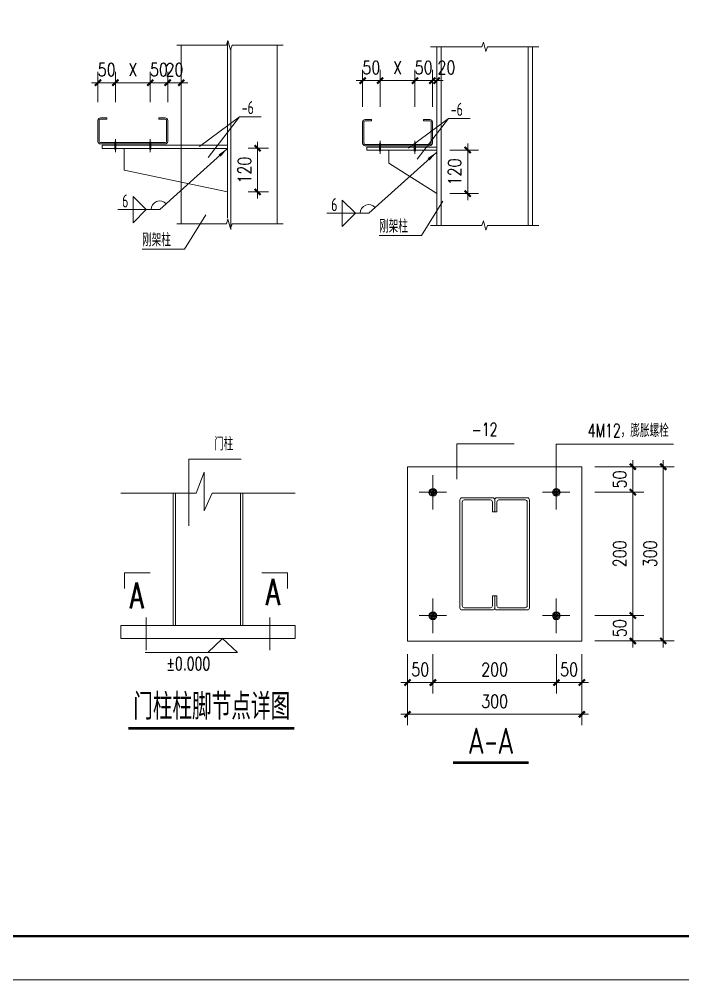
# Model space of a CAD drawing. Header units: millimetres. Extents: x 19781 to 898973, y -947928 to -267362.
# Drawn here: x 485740 to 508578, y -772565 to -739495 of the extents above; entities that cross this region are included whole.
import ezdxf
from ezdxf.enums import TextEntityAlignment as Align

# ---------------------------------------------------------------- set-up
doc = ezdxf.new("R2010")
doc.units = ezdxf.units.MM
doc.header["$LTSCALE"] = 100
for name, pattern in [('ACAD_ISO02W100', [15, 12, -3]), ('ACAD_ISO04W100', [30.5, 24, -3, 0.5, -3]), ('CENTER', [50.8, 31.75, -6.35, 6.35, -6.35])]:
    doc.linetypes.add(name, pattern=pattern)
doc.layers.get('0').update_dxf_attribs({"lineweight": 18})
for name, color, linetype, lineweight in [('108', 1, 'CENTER', 18), ('AXIS', 3, 'Continuous', 18), ('BORDER', 7, 'Continuous', 18), ('D', 4, 'Continuous', 18), ('DIM', 3, 'Continuous', 18), ('killer_tk3.0000', 1, 'Continuous', 18), ('TDB_中实线', 7, 'Continuous', 18), ('TDB_中心线', 4, 'ACAD_ISO04W100', 18), ('TDB_文字', 3, 'Continuous', 18), ('TDB_细实线', 1, 'Continuous', 18), ('TEXT', 7, 'Continuous', 18), ('钢梁', 4, 'Continuous', 5)]:
    doc.layers.add(name, color=color, linetype=linetype, lineweight=lineweight)
doc.styles.add('5MM', font='simplex.shx', dxfattribs={"width": 0.7, "bigfont": 'hztxt.shx'})
doc.styles.add('_HZTXT', font='txt.shx', dxfattribs={"width": 0.7, "bigfont": 'hztxt.shx'})
doc.styles.add('dim_font', font='simplex.shx', dxfattribs={"width": 0.8, "bigfont": 'gbcbig.shx'})
doc.styles.add('hztxt', font='txt.shx', dxfattribs={"width": 0.7, "bigfont": 'hztxt.shx'})
doc.styles.add('TSSD_Label', font='tssdeng.shx', dxfattribs={"width": 0.7, "bigfont": 'hztxt.shx'})
doc.styles.add('TSSD_REIN', font='tssdeng.shx', dxfattribs={"width": 0.7, "bigfont": 'hztxt.shx'})
doc.dimstyles.new('dimn', dxfattribs={"dimtxt": 300, "dimasz": 1, "dimexe": 250, "dimexo": 300, "dimgap": 150, "dimtad": 1, "dimdec": 0, "dimzin": 0, "dimdsep": 46, "dimtxsty": 'dim_font', "dimblk": '_CAXARROW', "dimcen": 1, "dimdle": 2, "dimclrt": 7, "dimadec": 1, "dimazin": 0, "dimtfac": 1, "dimtdec": 0, "dimtix": 1, "dimtmove": 2, "dimatfit": 3, "dimfxl": 1, "dimtolj": 1, "dimtzin": 0, "dimarcsym": 0})

# ---------------------------------------------------------------- blocks, each defined once
blk = doc.blocks.new('A$C13DB3B53')
for p, q in [((1204, 2395), (1204, 5431)), ((1255, 5431), (1255, 2395)), ((2746, 5431), (2746, 2395)), ((2797, 2395), (2797, 5431))]:
    blk.add_line(p, q)
at = {"layer": 'D'}
for p, q in [((1995, 1772), (2336, 2091)), ((2678, 1772), (2336, 2091)), ((2678, 1772), (556, 1772))]:
    blk.add_line(p, q, dxfattribs=at)
at = {"layer": 'DIM'}
for p, q in [((84, 3238), (84, 3598)), ((84, 3598), (673, 3598)), ((3823, 3598), (3234, 3598)), ((3823, 3238), (3823, 3598))]:
    blk.add_line(p, q, dxfattribs=at)
at = {"layer": 'killer_tk3.0000', "color": 3, "linetype": 'Continuous', "ltscale": 0.02}
for p, q in [((1556, 6213), (2763, 6213)), ((1556, 4683), (1556, 6213)), ((1731, 5431), (1912, 5910)), ((1912, 5910), (1912, 5027)), ((1731, 5431), (0, 5431)), ((1912, 5027), (2095, 5431)), ((4000, 5431), (2095, 5431)), ((582, 2577), (582, 1823)), ((3415, 2577), (3415, 1823)), ((0, 2395), (0, 2091)), ((0, 2395), (4000, 2395)), ((4000, 2395), (4000, 2091)), ((0, 2091), (4000, 2091))]:
    blk.add_line(p, q, dxfattribs=at)
at = {"layer": 'TDB_文字'}
blk.add_lwpolyline([(171, 30, 60, 60, 0), (3981, 30, 60, 60, 0)], format="xyseb", dxfattribs=at)
at = {"style": 'hztxt', "width": 0.7}
blk.add_text('%%P0.000', height=300, dxfattribs=at).set_placement((1043, 1367))
at = {"layer": 'DIM', "style": '5MM', "width": 0.7}
for p in [(362, 3083), (3485, 3162)]:
    blk.add_text('A', height=600, dxfattribs=at).set_placement(p, align=Align.MIDDLE_CENTER)
at = {"layer": 'TDB_中实线', "style": '_HZTXT', "width": 0.7}
blk.add_text('门柱', height=300, dxfattribs=at).set_placement((2358, 6321), align=Align.BOTTOM_CENTER)
at = {"layer": 'TEXT', "style": 'TSSD_REIN', "width": 0.75}
blk.add_text('门柱柱脚节点详图', height=600.1, dxfattribs=at).set_placement((284, 233))
blk = doc.blocks.new('_DIMX')
blk.add_line((-150, 0), (150, 0))
blk.add_lwpolyline([(-70, -70, 50, 50, 0), (70, 70, 50, 50, 0)], format="xyseb")
blk = doc.blocks.new('*X1299')
at = {"layer": 'AXIS', "color": 0, "linetype": 'Continuous', "lineweight": -2, "ltscale": 100, "transparency": 16777216}
for p, q in [((150, 2524), (150, 1620)), ((734, 2524), (734, 1620)), ((149, 1870), (148, 1870)), ((150, 1870), (734, 1870)), ((735, 1870), (736, 1870))]:
    blk.add_line(p, q, dxfattribs=at)
at = {"layer": 'AXIS', "color": 0, "linetype": 'Continuous', "lineweight": -2, "ltscale": 100, "transparency": 16777216, "xscale": 1.00005, "yscale": 1.00005, "zscale": 1.00005}
blk.add_blockref('_DIMX', (150, 1870), dxfattribs=at)
at = {"layer": 'AXIS', "color": 0, "linetype": 'Continuous', "lineweight": -2, "ltscale": 100, "transparency": 16777216, "xscale": 1.00005, "yscale": 1.00005, "zscale": 1.00005, "rotation": 180}
blk.add_blockref('_DIMX', (734, 1870), dxfattribs=at)
at = {"layer": 'AXIS', "color": 7, "linetype": 'Continuous', "ltscale": 100, "transparency": 16777216, "insert": (442, 2170), "char_height": 300, "width": 1165.77, "attachment_point": 5, "style": 'dim_font'}
blk.add_mtext('50', dxfattribs=at)
blk = doc.blocks.new('_CAXARROW')
blk.add_hatch(color=0).paths.add_polyline_path([(0, 0), (-1, 0.125), (-1, -0.125)], flags=0)
blk = doc.blocks.new('*X1300')
at = {"layer": 'AXIS', "color": 0, "linetype": 'Continuous', "lineweight": -2, "ltscale": 100, "transparency": 16777216}
for p, q in [((150, 1795), (150, 891)), ((4150, 1795), (4150, 891)), ((151, 1141), (4149, 1141))]:
    blk.add_line(p, q, dxfattribs=at)
at = {"layer": 'AXIS', "color": 0, "linetype": 'Continuous', "lineweight": -2, "ltscale": 100, "transparency": 16777216, "xscale": 1.00005, "yscale": 1.00005, "zscale": 1.00005, "rotation": 180}
blk.add_blockref('_DIMX', (150, 1141), dxfattribs=at)
at = {"layer": 'AXIS', "color": 0, "linetype": 'Continuous', "lineweight": -2, "ltscale": 100, "transparency": 16777216, "xscale": 1.00005, "yscale": 1.00005, "zscale": 1.00005}
blk.add_blockref('_DIMX', (4150, 1141), dxfattribs=at)
at = {"layer": 'AXIS', "color": 7, "linetype": 'Continuous', "ltscale": 100, "transparency": 16777216, "insert": (2150, 1441), "char_height": 300, "width": 1851.52, "attachment_point": 5, "style": 'dim_font'}
blk.add_mtext('300', dxfattribs=at)
blk = doc.blocks.new('*X1301')
at = {"layer": 'AXIS', "color": 0, "linetype": 'Continuous', "lineweight": -2, "ltscale": 100, "transparency": 16777216}
for p, q in [((734, 2524), (734, 1620)), ((3565, 2524), (3565, 1620)), ((735, 1870), (3564, 1870))]:
    blk.add_line(p, q, dxfattribs=at)
at = {"layer": 'AXIS', "color": 0, "linetype": 'Continuous', "lineweight": -2, "ltscale": 100, "transparency": 16777216, "xscale": 1.00005, "yscale": 1.00005, "zscale": 1.00005, "rotation": 180}
blk.add_blockref('_DIMX', (734, 1870), dxfattribs=at)
at = {"layer": 'AXIS', "color": 0, "linetype": 'Continuous', "lineweight": -2, "ltscale": 100, "transparency": 16777216, "xscale": 1.00005, "yscale": 1.00005, "zscale": 1.00005}
blk.add_blockref('_DIMX', (3565, 1870), dxfattribs=at)
at = {"layer": 'AXIS', "color": 7, "linetype": 'Continuous', "ltscale": 100, "transparency": 16777216, "insert": (2149, 2170), "char_height": 300, "width": 1851.52, "attachment_point": 5, "style": 'dim_font'}
blk.add_mtext('200', dxfattribs=at)
blk = doc.blocks.new('*X1302')
at = {"layer": 'AXIS', "color": 0, "linetype": 'Continuous', "lineweight": -2, "ltscale": 100, "transparency": 16777216}
for p, q in [((3565, 2524), (3565, 1620)), ((4150, 2524), (4150, 1620)), ((3564, 1870), (3563, 1870)), ((3565, 1870), (4150, 1870)), ((4151, 1870), (4152, 1870))]:
    blk.add_line(p, q, dxfattribs=at)
at = {"layer": 'AXIS', "color": 0, "linetype": 'Continuous', "lineweight": -2, "ltscale": 100, "transparency": 16777216, "xscale": 1.00005, "yscale": 1.00005, "zscale": 1.00005}
blk.add_blockref('_DIMX', (3565, 1870), dxfattribs=at)
at = {"layer": 'AXIS', "color": 0, "linetype": 'Continuous', "lineweight": -2, "ltscale": 100, "transparency": 16777216, "xscale": 1.00005, "yscale": 1.00005, "zscale": 1.00005, "rotation": 180}
blk.add_blockref('_DIMX', (4150, 1870), dxfattribs=at)
at = {"layer": 'AXIS', "color": 7, "linetype": 'Continuous', "ltscale": 100, "transparency": 16777216, "insert": (3858, 2170), "char_height": 300, "width": 1165.77, "attachment_point": 5, "style": 'dim_font'}
blk.add_mtext('50', dxfattribs=at)
blk = doc.blocks.new('*X1303')
at = {"layer": 'AXIS', "color": 0, "linetype": 'Continuous', "lineweight": -2, "ltscale": 100, "transparency": 16777216}
for p, q in [((4450, 6824), (5571, 6824)), ((5320, 6825), (5320, 6826)), ((5320, 6824), (5320, 6241)), ((4450, 6241), (5571, 6241)), ((5320, 6240), (5320, 6239))]:
    blk.add_line(p, q, dxfattribs=at)
at = {"layer": 'AXIS', "color": 0, "linetype": 'Continuous', "lineweight": -2, "ltscale": 100, "transparency": 16777216, "xscale": 1.00005, "yscale": 1.00005, "zscale": 1.00005}
for p, rotation in [((5320, 6824), 270), ((5320, 6241), 90)]:
    blk.add_blockref('_DIMX', p, dxfattribs=dict(at, rotation=rotation))
at = {"layer": 'AXIS', "color": 7, "linetype": 'Continuous', "ltscale": 100, "transparency": 16777216, "insert": (5020, 6532), "char_height": 300, "width": 1165.77, "attachment_point": 5, "rotation": 90, "style": 'dim_font'}
blk.add_mtext('50', dxfattribs=at)
blk = doc.blocks.new('*X1304')
at = {"layer": 'AXIS', "color": 0, "linetype": 'Continuous', "lineweight": -2, "ltscale": 100, "transparency": 16777216}
for p, q in [((5147, 6824), (6267, 6824)), ((6017, 6823), (6017, 2825)), ((5147, 2824), (6267, 2824))]:
    blk.add_line(p, q, dxfattribs=at)
at = {"layer": 'AXIS', "color": 0, "linetype": 'Continuous', "lineweight": -2, "ltscale": 100, "transparency": 16777216, "xscale": 1.00005, "yscale": 1.00005, "zscale": 1.00005}
for p, rotation in [((6017, 6824), 90), ((6017, 2824), 270)]:
    blk.add_blockref('_DIMX', p, dxfattribs=dict(at, rotation=rotation))
at = {"layer": 'AXIS', "color": 7, "linetype": 'Continuous', "ltscale": 100, "transparency": 16777216, "insert": (5717, 4824), "char_height": 300, "width": 1851.52, "attachment_point": 5, "rotation": 90, "style": 'dim_font'}
blk.add_mtext('300', dxfattribs=at)
blk = doc.blocks.new('*X1305')
at = {"layer": 'AXIS', "color": 0, "linetype": 'Continuous', "lineweight": -2, "ltscale": 100, "transparency": 16777216}
for p, q in [((4450, 3407), (5571, 3407)), ((5320, 3408), (5320, 3409)), ((5320, 3407), (5320, 2824)), ((4450, 2824), (5571, 2824)), ((5320, 2823), (5320, 2822))]:
    blk.add_line(p, q, dxfattribs=at)
at = {"layer": 'AXIS', "color": 0, "linetype": 'Continuous', "lineweight": -2, "ltscale": 100, "transparency": 16777216, "xscale": 1.00005, "yscale": 1.00005, "zscale": 1.00005}
for p, rotation in [((5320, 3407), 270), ((5320, 2824), 90)]:
    blk.add_blockref('_DIMX', p, dxfattribs=dict(at, rotation=rotation))
at = {"layer": 'AXIS', "color": 7, "linetype": 'Continuous', "ltscale": 100, "transparency": 16777216, "insert": (5020, 3116), "char_height": 300, "width": 1165.77, "attachment_point": 5, "rotation": 90, "style": 'dim_font'}
blk.add_mtext('50', dxfattribs=at)
blk = doc.blocks.new('*X1306')
at = {"layer": 'AXIS', "color": 0, "linetype": 'Continuous', "lineweight": -2, "ltscale": 100, "transparency": 16777216}
for p, q in [((4450, 6241), (5571, 6241)), ((5320, 6240), (5320, 3408)), ((4450, 3407), (5571, 3407))]:
    blk.add_line(p, q, dxfattribs=at)
at = {"layer": 'AXIS', "color": 0, "linetype": 'Continuous', "lineweight": -2, "ltscale": 100, "transparency": 16777216, "xscale": 1.00005, "yscale": 1.00005, "zscale": 1.00005}
for p, rotation in [((5320, 6241), 90), ((5320, 3407), 270)]:
    blk.add_blockref('_DIMX', p, dxfattribs=dict(at, rotation=rotation))
at = {"layer": 'AXIS', "color": 7, "linetype": 'Continuous', "ltscale": 100, "transparency": 16777216, "insert": (5020, 4824), "char_height": 300, "width": 1851.52, "attachment_point": 5, "rotation": 90, "style": 'dim_font'}
blk.add_mtext('200', dxfattribs=at)
blk = doc.blocks.new('C160')
at = {"layer": 'TDB_中实线'}
for p, q in [((5.9, 159.7), (53.9, 159.7)), ((5.9, 156.7), (53.9, 156.7)), ((-0.1, 153.7), (-0.1, 5.7)), ((2.9, 153.7), (2.9, 5.7)), ((56.9, 153.7), (56.9, 139.7)), ((56.9, 139.7), (59.9, 139.7)), ((59.9, 153.7), (59.9, 139.7)), ((5.9, 2.7), (53.9, 2.7)), ((56.9, 19.7), (59.9, 19.7)), ((56.9, 5.7), (56.9, 19.7)), ((59.9, 5.7), (59.9, 19.7)), ((5.9, -0.3), (53.9, -0.3))]:
    blk.add_line(p, q, dxfattribs=at)
for centre, radius, start, end in [((5.9, 153.7), 6, 90, 180), ((5.9, 153.7), 3, 90, 180), ((53.9, 153.7), 6, 0, 90), ((53.9, 153.7), 3, 0.001, 90), ((5.9, 5.7), 6, 180, 270), ((5.9, 5.7), 3, 180, 270), ((53.9, 5.7), 6, 270, 360), ((53.9, 5.7), 3, 270, 360)]:
    blk.add_arc(centre, radius, start, end, dxfattribs=at)
blk = doc.blocks.new('*X1309')
at = {"layer": 'AXIS', "color": 0, "linetype": 'Continuous', "lineweight": -2, "ltscale": 100, "transparency": 16777216}
for p, q in [((2822, 1963), (3482, 1963)), ((3232, 1962), (3232, 964)), ((2822, 963), (3482, 963))]:
    blk.add_line(p, q, dxfattribs=at)
at = {"layer": 'AXIS', "color": 0, "linetype": 'Continuous', "lineweight": -2, "ltscale": 100, "transparency": 16777216, "xscale": 1.00005, "yscale": 1.00005, "zscale": 1.00005}
for p, rotation in [((3232, 1963), 90), ((3232, 963), 270)]:
    blk.add_blockref('_DIMX', p, dxfattribs=dict(at, rotation=rotation))
at = {"layer": 'AXIS', "color": 7, "linetype": 'Continuous', "ltscale": 100, "transparency": 16777216, "insert": (2932, 1463), "char_height": 300, "width": 1748.66, "attachment_point": 5, "rotation": 90, "style": 'dim_font'}
blk.add_mtext('120', dxfattribs=at)
blk = doc.blocks.new('*X1310')
at = {"layer": 'AXIS', "color": 0, "linetype": 'Continuous', "lineweight": -2, "ltscale": 100, "transparency": 16777216}
for p, q in [((822, 2956), (822, 3807)), ((1222, 2956), (1222, 3807)), ((821, 3557), (820, 3557)), ((822, 3557), (1222, 3557)), ((1223, 3557), (1224, 3557))]:
    blk.add_line(p, q, dxfattribs=at)
at = {"layer": 'AXIS', "color": 0, "linetype": 'Continuous', "lineweight": -2, "ltscale": 100, "transparency": 16777216, "xscale": 1.00005, "yscale": 1.00005, "zscale": 1.00005}
blk.add_blockref('_DIMX', (822, 3557), dxfattribs=at)
at = {"layer": 'AXIS', "color": 0, "linetype": 'Continuous', "lineweight": -2, "ltscale": 100, "transparency": 16777216, "xscale": 1.00005, "yscale": 1.00005, "zscale": 1.00005, "rotation": 180}
blk.add_blockref('_DIMX', (1222, 3557), dxfattribs=at)
at = {"layer": 'AXIS', "color": 7, "linetype": 'Continuous', "ltscale": 100, "transparency": 16777216, "insert": (1022, 3857), "char_height": 300, "width": 1165.77, "attachment_point": 5, "style": 'dim_font'}
blk.add_mtext('50', dxfattribs=at)
blk = doc.blocks.new('*X1311')
at = {"layer": 'AXIS', "color": 0, "linetype": 'Continuous', "lineweight": -2, "ltscale": 100, "transparency": 16777216}
for p, q in [((1222, 2956), (1222, 3807)), ((2022, 2956), (2022, 3807)), ((1223, 3557), (2021, 3557))]:
    blk.add_line(p, q, dxfattribs=at)
at = {"layer": 'AXIS', "color": 0, "linetype": 'Continuous', "lineweight": -2, "ltscale": 100, "transparency": 16777216, "xscale": 1.00005, "yscale": 1.00005, "zscale": 1.00005, "rotation": 180}
blk.add_blockref('_DIMX', (1222, 3557), dxfattribs=at)
at = {"layer": 'AXIS', "color": 0, "linetype": 'Continuous', "lineweight": -2, "ltscale": 100, "transparency": 16777216, "xscale": 1.00005, "yscale": 1.00005, "zscale": 1.00005}
blk.add_blockref('_DIMX', (2022, 3557), dxfattribs=at)
at = {"layer": 'AXIS', "color": 7, "linetype": 'Continuous', "ltscale": 100, "transparency": 16777216, "insert": (1622, 3857), "char_height": 300, "width": 480.02, "attachment_point": 5, "style": 'dim_font'}
blk.add_mtext('X', dxfattribs=at)
blk = doc.blocks.new('*X1312')
at = {"layer": 'AXIS', "color": 0, "linetype": 'Continuous', "lineweight": -2, "ltscale": 100, "transparency": 16777216}
for p, q in [((2022, 2956), (2022, 3807)), ((2422, 2956), (2422, 3807)), ((2021, 3557), (2020, 3557)), ((2022, 3557), (2422, 3557)), ((2423, 3557), (2424, 3557))]:
    blk.add_line(p, q, dxfattribs=at)
at = {"layer": 'AXIS', "color": 0, "linetype": 'Continuous', "lineweight": -2, "ltscale": 100, "transparency": 16777216, "xscale": 1.00005, "yscale": 1.00005, "zscale": 1.00005}
blk.add_blockref('_DIMX', (2022, 3557), dxfattribs=at)
at = {"layer": 'AXIS', "color": 0, "linetype": 'Continuous', "lineweight": -2, "ltscale": 100, "transparency": 16777216, "xscale": 1.00005, "yscale": 1.00005, "zscale": 1.00005, "rotation": 180}
blk.add_blockref('_DIMX', (2422, 3557), dxfattribs=at)
at = {"layer": 'AXIS', "color": 7, "linetype": 'Continuous', "ltscale": 100, "transparency": 16777216, "insert": (2222, 3857), "char_height": 300, "width": 1165.77, "attachment_point": 5, "style": 'dim_font'}
blk.add_mtext('50', dxfattribs=at)
blk = doc.blocks.new('*X1313')
at = {"layer": 'AXIS', "color": 0, "linetype": 'Continuous', "lineweight": -2, "ltscale": 100, "transparency": 16777216}
for p, q in [((2422, 2956), (2422, 3807)), ((2522, 2956), (2522, 3807)), ((2421, 3557), (2420, 3557)), ((2422, 3557), (2522, 3557)), ((2523, 3557), (2524, 3557))]:
    blk.add_line(p, q, dxfattribs=at)
at = {"layer": 'AXIS', "color": 0, "linetype": 'Continuous', "lineweight": -2, "ltscale": 100, "transparency": 16777216, "xscale": 1.00005, "yscale": 1.00005, "zscale": 1.00005}
blk.add_blockref('_DIMX', (2422, 3557), dxfattribs=at)
at = {"layer": 'AXIS', "color": 0, "linetype": 'Continuous', "lineweight": -2, "ltscale": 100, "transparency": 16777216, "xscale": 1.00005, "yscale": 1.00005, "zscale": 1.00005, "rotation": 180}
blk.add_blockref('_DIMX', (2522, 3557), dxfattribs=at)
at = {"layer": 'AXIS', "color": 7, "linetype": 'Continuous', "ltscale": 100, "transparency": 16777216, "insert": (2745, 3859), "char_height": 300, "width": 1165.77, "attachment_point": 5, "style": 'dim_font'}
blk.add_mtext('20', dxfattribs=at)
blk = doc.blocks.new('*X1315')
at = {"layer": 'AXIS', "color": 0, "linetype": 'Continuous', "lineweight": -2, "ltscale": 100, "transparency": 16777216}
for p, q in [((150, 3376), (150, 4072)), ((550, 3376), (550, 4072)), ((149, 3822), (148, 3822)), ((150, 3822), (550, 3822)), ((551, 3822), (552, 3822))]:
    blk.add_line(p, q, dxfattribs=at)
at = {"layer": 'AXIS', "color": 0, "linetype": 'Continuous', "lineweight": -2, "ltscale": 100, "transparency": 16777216, "xscale": 1.00005, "yscale": 1.00005, "zscale": 1.00005}
blk.add_blockref('_DIMX', (150, 3822), dxfattribs=at)
at = {"layer": 'AXIS', "color": 0, "linetype": 'Continuous', "lineweight": -2, "ltscale": 100, "transparency": 16777216, "xscale": 1.00005, "yscale": 1.00005, "zscale": 1.00005, "rotation": 180}
blk.add_blockref('_DIMX', (550, 3822), dxfattribs=at)
at = {"layer": 'AXIS', "color": 7, "linetype": 'Continuous', "ltscale": 100, "transparency": 16777216, "insert": (350, 4122), "char_height": 300, "width": 1165.77, "attachment_point": 5, "style": 'dim_font'}
blk.add_mtext('50', dxfattribs=at)
blk = doc.blocks.new('*X1316')
at = {"layer": 'AXIS', "color": 0, "linetype": 'Continuous', "lineweight": -2, "ltscale": 100, "transparency": 16777216}
for p, q in [((550, 3376), (550, 4072)), ((1350, 3376), (1350, 4072)), ((551, 3822), (1349, 3822))]:
    blk.add_line(p, q, dxfattribs=at)
at = {"layer": 'AXIS', "color": 0, "linetype": 'Continuous', "lineweight": -2, "ltscale": 100, "transparency": 16777216, "xscale": 1.00005, "yscale": 1.00005, "zscale": 1.00005, "rotation": 180}
blk.add_blockref('_DIMX', (550, 3822), dxfattribs=at)
at = {"layer": 'AXIS', "color": 0, "linetype": 'Continuous', "lineweight": -2, "ltscale": 100, "transparency": 16777216, "xscale": 1.00005, "yscale": 1.00005, "zscale": 1.00005}
blk.add_blockref('_DIMX', (1350, 3822), dxfattribs=at)
at = {"layer": 'AXIS', "color": 7, "linetype": 'Continuous', "ltscale": 100, "transparency": 16777216, "insert": (950, 4122), "char_height": 300, "width": 480.02, "attachment_point": 5, "style": 'dim_font'}
blk.add_mtext('X', dxfattribs=at)
blk = doc.blocks.new('*X1317')
at = {"layer": 'AXIS', "color": 0, "linetype": 'Continuous', "lineweight": -2, "ltscale": 100, "transparency": 16777216}
for p, q in [((1350, 3376), (1350, 4072)), ((1750, 3376), (1750, 4072)), ((1349, 3822), (1348, 3822)), ((1350, 3822), (1750, 3822)), ((1751, 3822), (1752, 3822))]:
    blk.add_line(p, q, dxfattribs=at)
at = {"layer": 'AXIS', "color": 0, "linetype": 'Continuous', "lineweight": -2, "ltscale": 100, "transparency": 16777216, "xscale": 1.00005, "yscale": 1.00005, "zscale": 1.00005}
blk.add_blockref('_DIMX', (1350, 3822), dxfattribs=at)
at = {"layer": 'AXIS', "color": 0, "linetype": 'Continuous', "lineweight": -2, "ltscale": 100, "transparency": 16777216, "xscale": 1.00005, "yscale": 1.00005, "zscale": 1.00005, "rotation": 180}
blk.add_blockref('_DIMX', (1750, 3822), dxfattribs=at)
at = {"layer": 'AXIS', "color": 7, "linetype": 'Continuous', "ltscale": 100, "transparency": 16777216, "insert": (1550, 4122), "char_height": 300, "width": 1165.77, "attachment_point": 5, "style": 'dim_font'}
blk.add_mtext('50', dxfattribs=at)
blk = doc.blocks.new('*X1318')
at = {"layer": 'AXIS', "color": 0, "linetype": 'Continuous', "lineweight": -2, "ltscale": 100, "transparency": 16777216}
for p, q in [((1750, 3376), (1750, 4072)), ((2061, 3376), (2061, 4072)), ((1749, 3822), (1748, 3822)), ((1750, 3822), (2061, 3822)), ((2062, 3822), (2063, 3822))]:
    blk.add_line(p, q, dxfattribs=at)
at = {"layer": 'AXIS', "color": 0, "linetype": 'Continuous', "lineweight": -2, "ltscale": 100, "transparency": 16777216, "xscale": 1.00005, "yscale": 1.00005, "zscale": 1.00005}
blk.add_blockref('_DIMX', (1750, 3822), dxfattribs=at)
at = {"layer": 'AXIS', "color": 0, "linetype": 'Continuous', "lineweight": -2, "ltscale": 100, "transparency": 16777216, "xscale": 1.00005, "yscale": 1.00005, "zscale": 1.00005, "rotation": 180}
blk.add_blockref('_DIMX', (2061, 3822), dxfattribs=at)
at = {"layer": 'AXIS', "color": 7, "linetype": 'Continuous', "ltscale": 100, "transparency": 16777216, "insert": (1906, 4122), "char_height": 300, "width": 1165.77, "attachment_point": 5, "style": 'dim_font'}
blk.add_mtext('20', dxfattribs=at)
blk = doc.blocks.new('*X1319')
at = {"layer": 'AXIS', "color": 0, "linetype": 'Continuous', "lineweight": -2, "ltscale": 100, "transparency": 16777216}
for p, q in [((3593, 2316), (4062, 2316)), ((3812, 2315), (3812, 1317)), ((3593, 1316), (4062, 1316))]:
    blk.add_line(p, q, dxfattribs=at)
at = {"layer": 'AXIS', "color": 0, "linetype": 'Continuous', "lineweight": -2, "ltscale": 100, "transparency": 16777216, "xscale": 1.00005, "yscale": 1.00005, "zscale": 1.00005}
for p, rotation in [((3812, 2316), 90), ((3812, 1316), 270)]:
    blk.add_blockref('_DIMX', p, dxfattribs=dict(at, rotation=rotation))
at = {"layer": 'AXIS', "color": 7, "linetype": 'Continuous', "ltscale": 100, "transparency": 16777216, "insert": (3512, 1816), "char_height": 300, "width": 1748.66, "attachment_point": 5, "rotation": 90, "style": 'dim_font'}
blk.add_mtext('120', dxfattribs=at)
blk = doc.blocks.new('A$C2CE3787B')
at = {"color": 0}
for p, q in [((642.8, 6235), (648.3, 6240.6)), ((648.3, 6240.6), (731.6, 6323.9)), ((650.3, 6199.9), (691, 6240.6)), ((667.3, 6174.3), (731.6, 6238.5)), ((691, 6240.6), (731.6, 6281.2)), ((691.9, 6156.2), (731.6, 6195.9)), ((731.6, 6323.9), (732.1, 6324.4)), ((731.6, 6281.2), (767.3, 6316.9)), ((731.6, 6153.2), (819, 6240.6)), ((731.6, 6195.9), (776.3, 6240.6)), ((731.6, 6238.5), (733.6, 6240.6)), ((733.6, 6240.6), (792.9, 6299.9)), ((776.3, 6240.6), (811, 6275.3)), ((788.1, 6167.1), (800.1, 6179.1)), ((819, 6240.6), (820.2, 6241.8)), ((3475.9, 6235), (3481.5, 6240.6)), ((3481.5, 6240.6), (3564.7, 6323.9)), ((3483.4, 6199.9), (3524.1, 6240.6)), ((3500.5, 6174.3), (3564.7, 6238.5)), ((3524.1, 6240.6), (3564.7, 6281.2)), ((3525, 6156.2), (3564.7, 6195.9)), ((3564.7, 6323.9), (3565.3, 6324.4)), ((3564.7, 6281.2), (3600.4, 6316.9)), ((3564.7, 6153.2), (3652.1, 6240.6)), ((3564.7, 6195.9), (3609.4, 6240.6)), ((3564.7, 6238.5), (3566.8, 6240.6)), ((3566.8, 6240.6), (3626, 6299.9)), ((3609.4, 6240.6), (3644.2, 6275.3)), ((3621.3, 6167.1), (3633.2, 6179.1)), ((3652.1, 6240.6), (3653.3, 6241.8)), ((725.4, 6147), (731.6, 6153.2)), ((3558.5, 6147), (3564.7, 6153.2)), ((642.8, 3401.9), (648.3, 3407.5)), ((648.3, 3407.5), (731.6, 3490.7)), ((650.3, 3366.7), (691, 3407.5)), ((667.3, 3341.1), (731.6, 3405.4)), ((691, 3407.5), (731.6, 3448.1)), ((691.9, 3323), (731.6, 3362.7)), ((725.4, 3313.9), (731.6, 3320.1)), ((731.6, 3490.7), (732.1, 3491.3)), ((731.6, 3448.1), (767.3, 3483.8)), ((731.6, 3320.1), (819, 3407.5)), ((731.6, 3362.7), (776.3, 3407.5)), ((731.6, 3405.4), (733.6, 3407.5)), ((733.6, 3407.5), (792.9, 3466.7)), ((776.3, 3407.5), (811, 3442.2)), ((788.1, 3334), (800.1, 3345.9)), ((819, 3407.5), (820.2, 3408.7)), ((3475.9, 3401.9), (3481.5, 3407.5)), ((3481.5, 3407.5), (3564.7, 3490.7)), ((3483.4, 3366.7), (3524.1, 3407.5)), ((3500.5, 3341.1), (3564.7, 3405.4)), ((3524.1, 3407.5), (3564.7, 3448.1)), ((3525, 3323), (3564.7, 3362.7)), ((3558.5, 3313.9), (3564.7, 3320.1)), ((3564.7, 3490.7), (3565.3, 3491.3)), ((3564.7, 3448.1), (3600.4, 3483.8)), ((3564.7, 3320.1), (3652.1, 3407.5)), ((3564.7, 3362.7), (3609.4, 3407.5)), ((3564.7, 3405.4), (3566.8, 3407.5)), ((3566.8, 3407.5), (3626, 3466.7)), ((3609.4, 3407.5), (3644.2, 3442.2)), ((3621.3, 3334), (3633.2, 3345.9)), ((3652.1, 3407.5), (3653.3, 3408.7))]:
    blk.add_line(p, q, dxfattribs=at)
for p, q in [((1353.7, 3583.4), (1353.7, 6064.7)), ((1400.1, 6111.1), (2103.8, 6111.1)), ((1404.7, 6013.6), (1404.7, 3634.4)), ((2052.8, 6060), (1451.2, 6060)), ((2099.2, 5789.3), (2099.2, 6013.6)), ((2150.2, 6064.7), (2150.2, 5789.3)), ((2150.2, 6064.7), (2150.2, 5789.3)), ((2900.3, 6111.1), (2196.6, 6111.1)), ((2201.3, 5789.3), (2201.3, 6013.6)), ((2247.7, 6060), (2849.3, 6060)), ((2895.7, 6013.6), (2895.7, 3634.4)), ((2946.7, 3583.4), (2946.7, 6064.7)), ((2150.2, 5789.3), (2099.2, 5789.3)), ((2150.2, 5789.3), (2201.3, 5789.3)), ((2099.2, 3634.4), (2099.2, 3858.8)), ((2099.2, 3858.8), (2150.2, 3858.8)), ((2150.2, 3858.8), (2150.2, 3583.4)), ((2150.2, 3858.8), (2150.2, 3583.4)), ((2201.3, 3858.8), (2150.2, 3858.8)), ((2201.3, 3634.4), (2201.3, 3858.8)), ((2103.8, 3537), (1400.1, 3537)), ((1451.2, 3588), (2052.8, 3588)), ((2196.6, 3537), (2900.3, 3537)), ((2849.3, 3588), (2247.7, 3588))]:
    blk.add_line(p, q)
for centre in [(731.6, 6235.6), (3564.7, 6235.6), (731.6, 3402.5), (3564.7, 3402.5)]:
    blk.add_circle(centre, 88.8)
for centre, start, end in [((1400.1, 6064.7), 90, 180), ((1451.2, 6013.6), 90, 180), ((2052.8, 6013.6), 0, 90), ((2103.8, 6064.7), 0, 90), ((2196.6, 6064.7), 90, 180), ((2247.7, 6013.6), 90, 180), ((2849.3, 6013.6), 0, 90), ((2900.3, 6064.7), 360, 90), ((1400.1, 3583.4), 180, 270), ((1451.2, 3634.4), 180, 270), ((2052.8, 3634.4), 270, 0), ((2103.8, 3583.4), 270, 0), ((2196.6, 3583.4), 180, 270), ((2247.7, 3634.4), 180, 270), ((2849.3, 3634.4), 270, 0), ((2900.3, 3583.4), 270, 0)]:
    blk.add_arc(centre, 46.4, start, end)
at = {"layer": '108'}
for p, q in [((731.6, 5839.1), (731.6, 6632.1)), ((3564.7, 5839.1), (3564.7, 6632.1)), ((1042, 6240.6), (415, 6240.6)), ((3875.1, 6240.6), (3248.1, 6240.6)), ((731.6, 3006), (731.6, 3798.9)), ((3564.7, 3006), (3564.7, 3798.9)), ((1042, 3407.5), (415, 3407.5)), ((3875.1, 3407.5), (3248.1, 3407.5))]:
    blk.add_line(p, q, dxfattribs=at)
at = {"layer": 'killer_tk3.0000', "color": 3, "linetype": 'Continuous', "ltscale": 0.02}
blk.add_lwpolyline([(150, 2823.8), (4150.4, 2823.8), (4150.4, 6824.2), (150, 6824.2)], close=True, dxfattribs=at)
at = {"layer": 'TDB_文字'}
blk.add_lwpolyline([(1191, 30, 60, 60, 0), (2929.2, 30, 60, 60, 0)], format="xyseb", dxfattribs=at)
at = {"layer": 'TEXT', "color": 4}
for p, q in [((1284.8, 7345.9), (2597.9, 7345.9)), ((1284.8, 6536.1), (1284.8, 7345.9)), ((3564.7, 7339.4), (3564.7, 6240.6)), ((3564.7, 7339.4), (6251.4, 7339.4))]:
    blk.add_line(p, q, dxfattribs=at)
at = {"layer": 'TDB_中实线', "style": '_HZTXT', "width": 0.7}
for s, p in [('-12', (1918, 7438.7)), ('4M12，膨胀螺栓', (5214.9, 7414.4))]:
    blk.add_text(s, height=300.03, dxfattribs=at).set_placement(p, align=Align.BOTTOM_CENTER)
at = {"layer": 'TEXT', "style": 'TSSD_REIN', "width": 0.75}
blk.add_text('A-A', height=600.06, dxfattribs=at).set_placement((1534.8, 232.7))
at = {"layer": 'AXIS', "linetype": 'Continuous'}
for base, p1, p2, text, picture, middle in [((5320.5, 6240.6), (4150.4, 6824.2), (4150.4, 6240.6), '50', '*X1303', (5020.5, 6532.4)), ((6016.7, 2823.8), (4846.6, 6824.2), (4846.6, 2823.8), '300', '*X1304', (5716.7, 4824)), ((5320.5, 3407.5), (4150.4, 6240.6), (4150.4, 3407.5), '200', '*X1306', (5020.5, 4824)), ((5320.5, 2823.8), (4150.4, 3407.5), (4150.4, 2823.8), '50', '*X1305', (5020.5, 3115.6))]:
    dim = blk.add_linear_dim(base=base, p1=p1, p2=p2, angle=90, text=text, dimstyle='dimn', override={"dimscale": 1.00005, "dimlfac": 0.99995, "dimsah": 1}, dxfattribs=at)
    dim.commit()
    dim.dimension.update_dxf_attribs({"geometry": picture, "text_midpoint": middle, "dimtype": 160})
for base, p1, p2, text, picture, middle in [((733.6, 1870.2), (150, 2823.8), (733.6, 2823.8), '50', '*X1299', (441.8, 2170.2)), ((3565.2, 1870.2), (733.6, 2823.8), (3565.2, 2823.8), '200', '*X1301', (2149.4, 2170.2)), ((4150.4, 1870.2), (3565.2, 2823.8), (4150.4, 2823.8), '50', '*X1302', (3857.8, 2170.2)), ((4150.4, 1141.3), (150, 2094.9), (4150.4, 2094.9), '300', '*X1300', (2150.2, 1441.3))]:
    dim = blk.add_linear_dim(base=base, p1=p1, p2=p2, text=text, dimstyle='dimn', override={"dimscale": 1.00005, "dimlfac": 0.99995, "dimsah": 1}, dxfattribs=at)
    dim.commit()
    dim.dimension.update_dxf_attribs({"geometry": picture, "text_midpoint": middle, "dimtype": 160})
blk = doc.blocks.new('A$C6C4E26B3')
at = {"layer": 'TEXT'}
blk.add_hatch(color=256, dxfattribs=at).paths.add_polyline_path([(2521.8, 1918.2), (2359.7, 1724.6), (2312.8, 1776.6)], flags=0)
at = {"layer": 'DIM', "ltscale": 2}
for p, q in [((1876.8, 2005.1), (2790.1, 2689.4)), ((2790.1, 2689.4), (2072, 1754.9)), ((2790.1, 2689.4), (3291, 2689.4))]:
    blk.add_line(p, q, dxfattribs=at)
at = {"layer": 'TDB_中实线', "linetype": 'ACAD_ISO02W100', "ltscale": 20}
for p, q in [((1421.7, 1663.4), (1421.7, 1963.5)), ((2521.8, 963.4), (1421.7, 1663.4))]:
    blk.add_line(p, q, dxfattribs=at)
at = {"layer": 'TDB_中实线'}
blk.add_lwpolyline([(921.7, 2033.5), (921.7, 1963.5), (2521.8, 1963.5), (2521.8, 2033.5)], close=True, dxfattribs=at)
for points in [[(1221.7, 1934.7, 50, 50, 0), (1221.7, 2116.4, 50, 50, 0)], [(2021.8, 1934.7, 50, 50, 0), (2021.8, 2116.4, 50, 50, 0)]]:
    blk.add_lwpolyline(points, format="xyseb", dxfattribs=at)
at = {"layer": 'TDB_中心线', "ltscale": 20}
for p, q in [((1221.7, 1875), (1221.7, 2174.4)), ((2021.8, 1875), (2021.8, 2174.4))]:
    blk.add_line(p, q, dxfattribs=at)
at = {"layer": 'TDB_文字', "color": 3}
for q in [(2662.5, 788.3), (1202, 0)]:
    blk.add_line((2172.6, 0), q, dxfattribs=at)
at = {"layer": 'TDB_细实线'}
for p, q in [((3592.5, 4441.5), (3556.9, 4332.1)), ((3651.4, 4222.7), (3592.5, 4441.5)), ((3556.9, 4332.1), (2381.8, 4332.1)), ((3686.9, 4332.1), (3651.4, 4222.7)), ((4862.1, 4332.1), (3686.9, 4332.1)), ((3556.9, 231.3), (2381.8, 231.3)), ((3592.5, 340.7), (3556.9, 231.3)), ((3651.4, 121.9), (3592.5, 340.7)), ((3686.9, 231.3), (3651.4, 121.9)), ((4862.1, 231.3), (3686.9, 231.3))]:
    blk.add_line(p, q, dxfattribs=at)
at = {"layer": 'TDB_细实线', "ltscale": 20}
for p, q in [((2521.8, 4332.1), (2521.8, 231.3)), ((2621.8, 231.3), (2621.8, 4332.1)), ((4622, 4332.1), (4622, 231.3)), ((4722, 231.3), (4722, 4332.1))]:
    blk.add_line(p, q, dxfattribs=at)
at = {"layer": 'TEXT'}
for p, q in [((2521.8, 1918.2), (964.1, 511.4)), ((355, 211.3), (355, 811.4)), ((655.1, 511.4), (355, 811.4)), ((964.1, 511.4), (0, 511.4)), ((655.1, 511.4), (355, 211.3))]:
    blk.add_line(p, q, dxfattribs=at)
blk.add_arc((964.1, 511.4), 200, 42.08565, 180, dxfattribs=at)
at = {"layer": 'TDB_中实线', "xscale": 10.00100002496038, "yscale": 10.00100002496038, "zscale": 10.00100002496038, "rotation": 90}
blk.add_blockref('C160', (2419.1, 2065.1), dxfattribs=at)
at = {"layer": 'TDB_中实线', "style": '_HZTXT', "width": 0.7}
blk.add_text('刚架柱', height=300.03, dxfattribs=at).set_placement((1200, 66.1))
at = {"layer": 'TEXT', "style": 'TSSD_Label', "width": 0.7}
for s, height, p in [('-6', 300.03, (2842.7, 2748.3)), ('6', 300, (100, 561.4))]:
    blk.add_text(s, height=height, dxfattribs=at).set_placement(p)
at = {"layer": 'AXIS', "linetype": 'Continuous'}
for base, p1, p2, text, picture, middle in [((1221.7, 3557.2), (821.7, 2656.1), (1221.7, 2656.1), '50', '*X1310', (1021.7, 3857.3)), ((2021.8, 3557.2), (1221.7, 2656.1), (2021.8, 2656.1), 'X', '*X1311', (1621.7, 3857.3)), ((2421.8, 3557.2), (2021.8, 2656.1), (2421.8, 2656.1), '50', '*X1312', (2221.8, 3857.3)), ((2521.8, 3557.2), (2421.8, 2656.1), (2521.8, 2656.1), '20', '*X1313', (2745.3, 3859))]:
    dim = blk.add_linear_dim(base=base, p1=p1, p2=p2, text=text, dimstyle='dimn', override={"dimscale": 1.00005, "dimlfac": 0.99995, "dimsah": 1}, dxfattribs=at)
    dim.commit()
    dim.dimension.update_dxf_attribs({"geometry": picture, "text_midpoint": middle, "dimtype": 160})
dim = blk.add_linear_dim(base=(3231.7, 963.4), p1=(2521.8, 1963.5), p2=(2521.8, 963.4), angle=90, text='120', dimstyle='dimn', override={"dimscale": 1.00005, "dimlfac": 0.99995, "dimsah": 1}, dxfattribs=at)
dim.commit()
dim.dimension.update_dxf_attribs({"geometry": '*X1309', "text_midpoint": (2931.7, 1463.4), "dimtype": 160})
blk = doc.blocks.new('A$C28D475B2')
at = {"layer": 'TEXT'}
blk.add_hatch(color=256, dxfattribs=at).paths.add_polyline_path([(3126, 2315.7), (2963.9, 2122.2), (2917, 2174.1)], flags=0)
at = {"layer": 'DIM', "ltscale": 2}
for p, q in [((2481, 2357.4), (3394.3, 3041.7)), ((3394.3, 3041.7), (2676.2, 2107.2)), ((3394.3, 3041.7), (3895.1, 3041.7))]:
    blk.add_line(p, q, dxfattribs=at)
at = {"layer": 'TDB_中实线'}
for p, q in [((250, 2385.8), (250, 2315.7)), ((3126, 2385.8), (250, 2385.8)), ((250, 2315.7), (3126, 2315.7)), ((750.1, 1815.7), (750.1, 2315.7)), ((750.1, 1815.7), (3126, 1315.6))]:
    blk.add_line(p, q, dxfattribs=at)
for points in [[(550, 2287, 50, 50, 0), (550, 2468.7, 50, 50, 0)], [(1350.1, 2287, 50, 50, 0), (1350.1, 2468.7, 50, 50, 0)]]:
    blk.add_lwpolyline(points, format="xyseb", dxfattribs=at)
at = {"layer": 'TDB_中心线', "ltscale": 20}
for p, q in [((550, 2227.3), (550, 2526.7)), ((1350.1, 2227.3), (1350.1, 2526.7))]:
    blk.add_line(p, q, dxfattribs=at)
at = {"layer": 'TDB_文字', "color": 3}
for q in [(2624.6, 788.3), (1164.1, 0)]:
    blk.add_line((2134.6, 0), q, dxfattribs=at)
at = {"layer": 'TDB_细实线'}
for p, q in [((3096, 4684.4), (1960.7, 4684.4)), ((2060.9, 4684.4), (2060.9, 2385.8)), ((3131.5, 4793.8), (3096, 4684.4)), ((3126, 713.5), (3126, 4776.7)), ((3190.5, 4575), (3131.5, 4793.8)), ((3226, 4684.4), (3190.5, 4575)), ((4401.1, 4684.4), (3226, 4684.4)), ((4261.1, 583.6), (4261.1, 4684.4)), ((3196, 453.6), (3196, 4592.1)), ((2060.9, 1539.8), (2060.9, 583.6)), ((3131.5, 692.9), (3096, 583.6)), ((3190.5, 474.2), (3131.5, 692.9)), ((3096, 583.6), (1960.7, 583.6)), ((3226, 583.6), (3190.5, 474.2)), ((4401.1, 583.6), (3226, 583.6))]:
    blk.add_line(p, q, dxfattribs=at)
at = {"layer": 'TDB_细实线', "linetype": 'ACAD_ISO02W100', "ltscale": 10}
blk.add_line((2060.9, 1539.8), (2060.9, 2385.8), dxfattribs=at)
at = {"layer": 'TEXT'}
for p, q in [((3126, 2315.7), (1568.2, 908.9)), ((959.2, 608.9), (959.2, 1209)), ((1259.2, 908.9), (959.2, 1209)), ((1568.2, 908.9), (604.2, 908.9)), ((1259.2, 908.9), (959.2, 608.9))]:
    blk.add_line(p, q, dxfattribs=at)
blk.add_arc((1568.2, 908.9), 200, 42.08565, 180, dxfattribs=at)
at = {"layer": 'TDB_中实线', "xscale": 10.00100002496038, "yscale": 10.00100002496038, "zscale": 10.00100002496038, "rotation": 90}
blk.add_blockref('C160', (1747.5, 2417.4), dxfattribs=at)
at = {"layer": 'TDB_中实线', "style": '_HZTXT', "width": 0.7}
blk.add_text('刚架柱', height=300.03, dxfattribs=at).set_placement((1162, 66.1))
at = {"layer": 'TEXT', "style": 'TSSD_Label', "width": 0.7}
for s, height, p in [('-6', 300.03, (3446.8, 3100.6)), ('6', 300, (704.2, 958.9))]:
    blk.add_text(s, height=height, dxfattribs=at).set_placement(p)
at = {"layer": 'AXIS', "linetype": 'Continuous'}
for base, p1, p2, text, picture, middle in [((550, 3821.6), (150, 3076.2), (550, 3076.2), '50', '*X1315', (350, 4121.6)), ((1350.1, 3821.6), (550, 3076.2), (1350.1, 3076.2), 'X', '*X1316', (950.1, 4121.6)), ((1750.2, 3821.6), (1350.1, 3076.2), (1750.2, 3076.2), '50', '*X1317', (1550.1, 4121.6)), ((2060.9, 3821.6), (1750.2, 3076.2), (2060.9, 3076.2), '20', '*X1318', (1905.5, 4121.6))]:
    dim = blk.add_linear_dim(base=base, p1=p1, p2=p2, text=text, dimstyle='dimn', override={"dimscale": 1.00005, "dimlfac": 0.99995, "dimsah": 1}, dxfattribs=at)
    dim.commit()
    dim.dimension.update_dxf_attribs({"geometry": picture, "text_midpoint": middle, "dimtype": 160})
dim = blk.add_linear_dim(base=(3812.3, 1315.6), p1=(3292.7, 2315.7), p2=(3292.7, 1315.6), angle=90, text='120', dimstyle='dimn', override={"dimscale": 1.00005, "dimlfac": 0.99995, "dimsah": 1}, dxfattribs=at)
dim.commit()
dim.dimension.update_dxf_attribs({"geometry": '*X1319', "text_midpoint": (3512.3, 1815.7), "dimtype": 160})

msp = doc.modelspace()

# ---------------------------------------------------------------- linework, layer by layer
at = {"layer": 'BORDER'}
msp.add_lwpolyline([(431826, -772565), (431826, -709565), (543276, -709565), (543276, -772565)], close=True, dxfattribs=at)
msp.add_lwpolyline([(435576, -771065, 75, 75, 0), (435576, -711065, 75, 75, 0), (541776, -711065, 75, 75, 0), (541776, -771065, 75, 75, 0)], format="xyseb", close=True, dxfattribs=at)

# ---------------------------------------------------------------- block references
at = {"layer": '钢梁', "ltscale": 100, "xscale": 1.50007499998901, "yscale": 1.50007499998901, "zscale": 1.50007499998901}
for name, p in [('A$C28D475B2', (488225.02, -747414.88)), ('A$C6C4E26B3', (496326.1, -746945.46)), ('A$C2CE3787B', (498878.31, -765137.68)), ('A$C13DB3B53', (489238.09, -763957.07))]:
    msp.add_blockref(name, p, dxfattribs=at)

doc.saveas('drawing.dxf')
